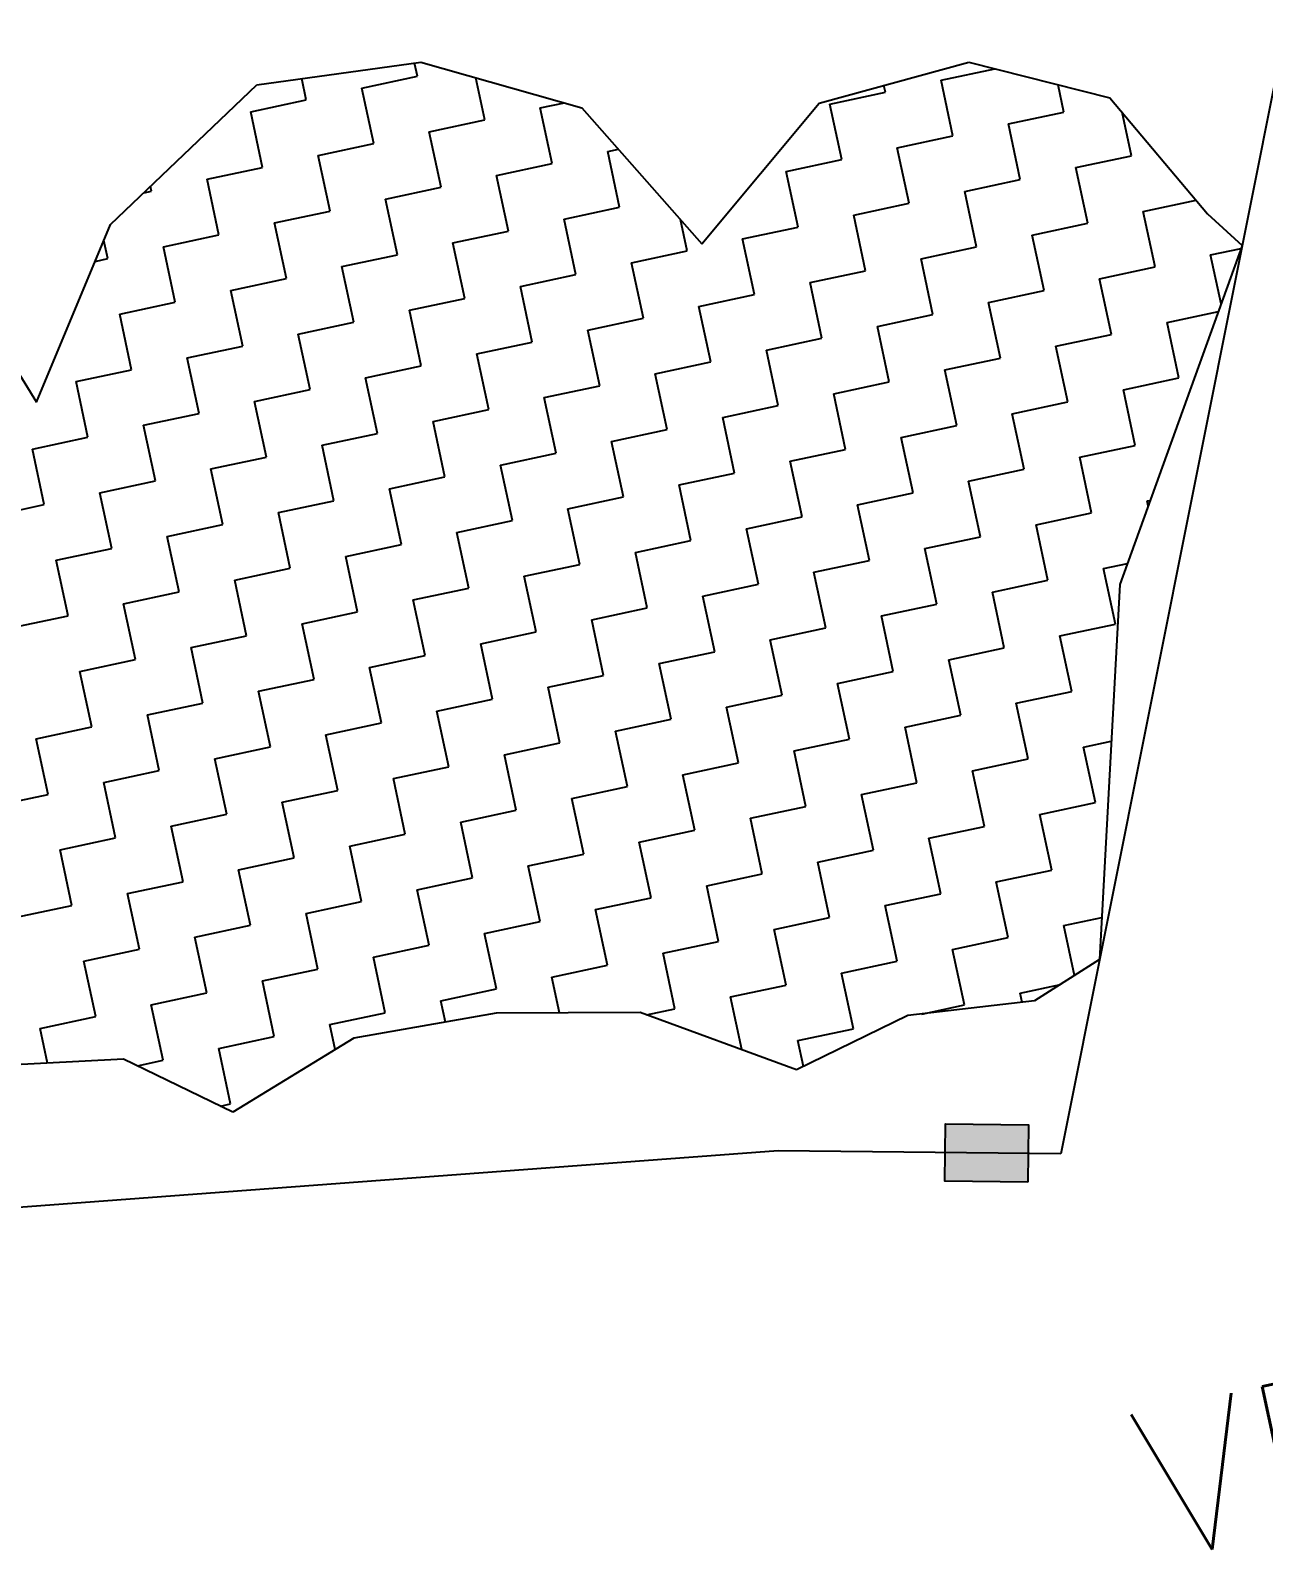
# Model space of a CAD drawing. Header units: metres. Extents: x 291285 to 296393, y 1982985 to 1990470.
# Drawn here: x 294333.2 to 294544.7, y 1988552.5 to 1988812.9 of the extents above; entities that cross this region are included whole.
import ezdxf

# ---------------------------------------------------------------- set-up
doc = ezdxf.new("R2010")
doc.units = ezdxf.units.M
for name, color, linetype in [('POLY_HATCH', 12, 'Continuous'), ('TEXT_MAPOUT', 7, 'Continuous'), ('V_BOUND_LINE', 7, 'Continuous')]:
    doc.layers.add(name, color=color, linetype=linetype)
doc.styles.get("Standard").update_dxf_attribs({"font": 'simplex.shx'})

msp = doc.modelspace()

# ---------------------------------------------------------------- hatches: boundary and pattern name
msp.add_hatch(color=256).paths.add_polyline_path([(294490.13, 1988625.51), (294490.03, 1988615.67), (294504.26, 1988615.53), (294504.36, 1988625.37)])

# ---------------------------------------------------------------- linework, layer by layer
msp.add_lwpolyline([(294504.26, 1988615.53), (294490.03, 1988615.67), (294490.13, 1988625.51), (294504.36, 1988625.37)], close=True)
at = {"layer": 'POLY_HATCH'}
for p, q in [((294372.03, 1988803.59), (294400.18, 1988807.48)), ((294400.18, 1988807.48), (294427.77, 1988799.67)), ((294468.47, 1988800.46), (294494.12, 1988807.47)), ((294494.12, 1988807.47), (294518.3, 1988801.37)), ((294346.96, 1988779.64), (294372.03, 1988803.59)), ((294518.3, 1988801.37), (294535.05, 1988781.5)), ((294427.77, 1988799.67), (294448.32, 1988776.34)), ((294448.32, 1988776.34), (294468.47, 1988800.46)), ((294535.05, 1988781.5), (294540.98, 1988776.03)), ((294334.26, 1988749.19), (294346.96, 1988779.64)), ((294540.98, 1988776.03), (294519.98, 1988717.95)), ((294323.5, 1988766.69), (294334.26, 1988749.19)), ((294519.98, 1988717.95), (294516.55, 1988653.71)), ((294516.55, 1988653.71), (294505.37, 1988646.57)), ((294413.09, 1988644.5), (294388.7, 1988640.19)), ((294437.78, 1988644.6), (294413.09, 1988644.5)), ((294464.58, 1988634.8), (294437.78, 1988644.6)), ((294505.37, 1988646.57), (294483.64, 1988644.06)), ((294483.64, 1988644.06), (294464.58, 1988634.8)), ((294388.7, 1988640.19), (294367.93, 1988627.52)), ((294349.21, 1988636.62), (294328.4, 1988635.51)), ((294367.93, 1988627.52), (294349.21, 1988636.62))]:
    msp.add_line(p, q, dxfattribs=at)
at = {"layer": 'POLY_HATCH', "linetype": 'Continuous'}
for p, q in [((294399.57, 1988805.07), (294399.09, 1988807.33)), ((294399.57, 1988805.07), (294399.09, 1988807.33)), ((294489.35, 1988804.37), (294498.58, 1988806.34)), ((294489.35, 1988804.37), (294498.58, 1988806.34)), ((294380.53, 1988801), (294379.74, 1988804.65)), ((294380.53, 1988801), (294379.74, 1988804.65)), ((294390.05, 1988803.04), (294399.57, 1988805.07)), ((294390.05, 1988803.04), (294399.57, 1988805.07)), ((294411.13, 1988797.59), (294409.58, 1988804.82)), ((294411.13, 1988797.59), (294409.58, 1988804.82)), ((294479.82, 1988802.33), (294479.57, 1988803.49)), ((294479.82, 1988802.33), (294479.57, 1988803.49)), ((294491.38, 1988794.85), (294489.35, 1988804.37)), ((294491.38, 1988794.85), (294489.35, 1988804.37)), ((294510.43, 1988798.92), (294509.42, 1988803.61)), ((294510.43, 1988798.92), (294509.42, 1988803.61)), ((294371, 1988798.96), (294380.53, 1988801)), ((294371, 1988798.96), (294380.53, 1988801)), ((294392.09, 1988793.51), (294390.05, 1988803.04)), ((294392.09, 1988793.51), (294390.05, 1988803.04)), ((294420.65, 1988799.63), (294424.8, 1988800.51)), ((294420.65, 1988799.63), (294424.8, 1988800.51)), ((294470.3, 1988800.29), (294479.82, 1988802.33)), ((294470.3, 1988800.29), (294479.82, 1988802.33)), ((294373.04, 1988789.44), (294371, 1988798.96)), ((294373.04, 1988789.44), (294371, 1988798.96)), ((294422.69, 1988790.1), (294420.65, 1988799.63)), ((294422.69, 1988790.1), (294420.65, 1988799.63)), ((294472.34, 1988790.77), (294470.3, 1988800.29)), ((294472.34, 1988790.77), (294470.3, 1988800.29)), ((294500.9, 1988796.88), (294510.43, 1988798.92)), ((294500.9, 1988796.88), (294510.43, 1988798.92)), ((294521.99, 1988791.44), (294520.39, 1988798.88)), ((294521.99, 1988791.44), (294520.39, 1988798.88)), ((294401.61, 1988795.55), (294411.13, 1988797.59)), ((294401.61, 1988795.55), (294411.13, 1988797.59)), ((294403.65, 1988786.03), (294401.61, 1988795.55)), ((294403.65, 1988786.03), (294401.61, 1988795.55)), ((294502.94, 1988787.36), (294500.9, 1988796.88)), ((294502.94, 1988787.36), (294500.9, 1988796.88)), ((294382.56, 1988791.48), (294392.09, 1988793.51)), ((294382.56, 1988791.48), (294392.09, 1988793.51)), ((294481.86, 1988792.81), (294491.38, 1988794.85)), ((294481.86, 1988792.81), (294491.38, 1988794.85)), ((294483.9, 1988783.29), (294481.86, 1988792.81)), ((294483.9, 1988783.29), (294481.86, 1988792.81)), ((294384.6, 1988781.95), (294382.56, 1988791.48)), ((294384.6, 1988781.95), (294382.56, 1988791.48)), ((294413.17, 1988788.07), (294422.69, 1988790.1)), ((294413.17, 1988788.07), (294422.69, 1988790.1)), ((294432.21, 1988792.14), (294434.06, 1988792.54)), ((294432.21, 1988792.14), (294434.06, 1988792.54)), ((294434.25, 1988782.62), (294432.21, 1988792.14)), ((294434.25, 1988782.62), (294432.21, 1988792.14)), ((294462.82, 1988788.73), (294472.34, 1988790.77)), ((294462.82, 1988788.73), (294472.34, 1988790.77)), ((294512.46, 1988789.4), (294521.99, 1988791.44)), ((294512.46, 1988789.4), (294521.99, 1988791.44)), ((294363.52, 1988787.4), (294373.04, 1988789.44)), ((294363.52, 1988787.4), (294373.04, 1988789.44)), ((294415.21, 1988778.54), (294413.17, 1988788.07)), ((294415.21, 1988778.54), (294413.17, 1988788.07)), ((294464.85, 1988779.21), (294462.82, 1988788.73)), ((294464.85, 1988779.21), (294462.82, 1988788.73)), ((294514.5, 1988779.88), (294512.46, 1988789.4)), ((294514.5, 1988779.88), (294512.46, 1988789.4)), ((294352.66, 1988785.08), (294354, 1988785.36)), ((294352.66, 1988785.08), (294354, 1988785.36)), ((294354, 1988785.36), (294353.82, 1988786.19)), ((294354, 1988785.36), (294353.82, 1988786.19)), ((294365.56, 1988777.88), (294363.52, 1988787.4)), ((294365.56, 1988777.88), (294363.52, 1988787.4)), ((294394.12, 1988783.99), (294403.65, 1988786.03)), ((294394.12, 1988783.99), (294403.65, 1988786.03)), ((294493.42, 1988785.32), (294502.94, 1988787.36)), ((294493.42, 1988785.32), (294502.94, 1988787.36)), ((294495.46, 1988775.8), (294493.42, 1988785.32)), ((294495.46, 1988775.8), (294493.42, 1988785.32)), ((294396.16, 1988774.47), (294394.12, 1988783.99)), ((294396.16, 1988774.47), (294394.12, 1988783.99)), ((294424.73, 1988780.58), (294434.25, 1988782.62)), ((294424.73, 1988780.58), (294434.25, 1988782.62)), ((294474.38, 1988781.25), (294483.9, 1988783.29)), ((294474.38, 1988781.25), (294483.9, 1988783.29)), ((294524.02, 1988781.91), (294533.07, 1988783.85)), ((294524.02, 1988781.91), (294533.07, 1988783.85)), ((294375.08, 1988779.92), (294384.6, 1988781.95)), ((294375.08, 1988779.92), (294384.6, 1988781.95)), ((294377.12, 1988770.39), (294375.08, 1988779.92)), ((294377.12, 1988770.39), (294375.08, 1988779.92)), ((294426.77, 1988771.06), (294424.73, 1988780.58)), ((294426.77, 1988771.06), (294424.73, 1988780.58)), ((294445.81, 1988775.14), (294444.66, 1988780.49)), ((294445.81, 1988775.14), (294444.66, 1988780.49)), ((294476.41, 1988771.73), (294474.38, 1988781.25)), ((294476.41, 1988771.73), (294474.38, 1988781.25)), ((294504.98, 1988777.84), (294514.5, 1988779.88)), ((294504.98, 1988777.84), (294514.5, 1988779.88)), ((294526.06, 1988772.39), (294524.02, 1988781.91)), ((294526.06, 1988772.39), (294524.02, 1988781.91)), ((294356.03, 1988775.84), (294365.56, 1988777.88)), ((294356.03, 1988775.84), (294365.56, 1988777.88)), ((294405.68, 1988776.51), (294415.21, 1988778.54)), ((294405.68, 1988776.51), (294415.21, 1988778.54)), ((294455.33, 1988777.17), (294464.85, 1988779.21)), ((294455.33, 1988777.17), (294464.85, 1988779.21)), ((294457.37, 1988767.65), (294455.33, 1988777.17)), ((294457.37, 1988767.65), (294455.33, 1988777.17)), ((294507.02, 1988768.32), (294504.98, 1988777.84)), ((294507.02, 1988768.32), (294504.98, 1988777.84)), ((294346.51, 1988773.8), (294345.84, 1988776.94)), ((294346.51, 1988773.8), (294345.84, 1988776.94)), ((294358.07, 1988766.32), (294356.03, 1988775.84)), ((294358.07, 1988766.32), (294356.03, 1988775.84)), ((294386.64, 1988772.43), (294396.16, 1988774.47)), ((294386.64, 1988772.43), (294396.16, 1988774.47)), ((294407.72, 1988766.98), (294405.68, 1988776.51)), ((294407.72, 1988766.98), (294405.68, 1988776.51)), ((294436.29, 1988773.1), (294445.81, 1988775.14)), ((294436.29, 1988773.1), (294445.81, 1988775.14)), ((294485.94, 1988773.76), (294495.46, 1988775.8)), ((294485.94, 1988773.76), (294495.46, 1988775.8)), ((294535.58, 1988774.43), (294540.8, 1988775.55)), ((294535.58, 1988774.43), (294540.8, 1988775.55)), ((294344.34, 1988773.34), (294346.51, 1988773.8)), ((294344.34, 1988773.34), (294346.51, 1988773.8)), ((294388.68, 1988762.91), (294386.64, 1988772.43)), ((294388.68, 1988762.91), (294386.64, 1988772.43)), ((294438.33, 1988763.58), (294436.29, 1988773.1)), ((294438.33, 1988763.58), (294436.29, 1988773.1)), ((294487.97, 1988764.24), (294485.94, 1988773.76)), ((294487.97, 1988764.24), (294485.94, 1988773.76)), ((294516.54, 1988770.35), (294526.06, 1988772.39)), ((294516.54, 1988770.35), (294526.06, 1988772.39)), ((294537.37, 1988766.07), (294535.58, 1988774.43)), ((294537.37, 1988766.07), (294535.58, 1988774.43)), ((294367.59, 1988768.36), (294377.12, 1988770.39)), ((294367.59, 1988768.36), (294377.12, 1988770.39)), ((294417.24, 1988769.02), (294426.77, 1988771.06)), ((294417.24, 1988769.02), (294426.77, 1988771.06)), ((294466.89, 1988769.69), (294476.41, 1988771.73)), ((294466.89, 1988769.69), (294476.41, 1988771.73)), ((294468.93, 1988760.17), (294466.89, 1988769.69)), ((294468.93, 1988760.17), (294466.89, 1988769.69)), ((294518.58, 1988760.83), (294516.54, 1988770.35)), ((294518.58, 1988760.83), (294516.54, 1988770.35)), ((294369.63, 1988758.83), (294367.59, 1988768.36)), ((294369.63, 1988758.83), (294367.59, 1988768.36)), ((294398.2, 1988764.95), (294407.72, 1988766.98)), ((294398.2, 1988764.95), (294407.72, 1988766.98)), ((294419.28, 1988759.5), (294417.24, 1988769.02)), ((294419.28, 1988759.5), (294417.24, 1988769.02)), ((294447.85, 1988765.61), (294457.37, 1988767.65)), ((294447.85, 1988765.61), (294457.37, 1988767.65)), ((294497.5, 1988766.28), (294507.02, 1988768.32)), ((294497.5, 1988766.28), (294507.02, 1988768.32)), ((294348.55, 1988764.28), (294358.07, 1988766.32)), ((294348.55, 1988764.28), (294358.07, 1988766.32)), ((294350.59, 1988754.76), (294348.55, 1988764.28)), ((294350.59, 1988754.76), (294348.55, 1988764.28)), ((294400.24, 1988755.42), (294398.2, 1988764.95)), ((294400.24, 1988755.42), (294398.2, 1988764.95)), ((294449.89, 1988756.09), (294447.85, 1988765.61)), ((294449.89, 1988756.09), (294447.85, 1988765.61)), ((294478.45, 1988762.2), (294487.97, 1988764.24)), ((294478.45, 1988762.2), (294487.97, 1988764.24)), ((294499.53, 1988756.76), (294497.5, 1988766.28)), ((294499.53, 1988756.76), (294497.5, 1988766.28)), ((294528.1, 1988762.87), (294536.9, 1988764.75)), ((294528.1, 1988762.87), (294536.9, 1988764.75)), ((294379.15, 1988760.87), (294388.68, 1988762.91)), ((294379.15, 1988760.87), (294388.68, 1988762.91)), ((294428.8, 1988761.54), (294438.33, 1988763.58)), ((294428.8, 1988761.54), (294438.33, 1988763.58)), ((294430.84, 1988752.02), (294428.8, 1988761.54)), ((294430.84, 1988752.02), (294428.8, 1988761.54)), ((294480.49, 1988752.68), (294478.45, 1988762.2)), ((294480.49, 1988752.68), (294478.45, 1988762.2)), ((294530.14, 1988753.35), (294528.1, 1988762.87)), ((294530.14, 1988753.35), (294528.1, 1988762.87)), ((294381.19, 1988751.35), (294379.15, 1988760.87)), ((294381.19, 1988751.35), (294379.15, 1988760.87)), ((294409.76, 1988757.46), (294419.28, 1988759.5)), ((294409.76, 1988757.46), (294419.28, 1988759.5)), ((294459.41, 1988758.13), (294468.93, 1988760.17)), ((294459.41, 1988758.13), (294468.93, 1988760.17)), ((294509.06, 1988758.79), (294518.58, 1988760.83)), ((294509.06, 1988758.79), (294518.58, 1988760.83)), ((294360.11, 1988756.8), (294369.63, 1988758.83)), ((294360.11, 1988756.8), (294369.63, 1988758.83)), ((294362.15, 1988747.27), (294360.11, 1988756.8)), ((294362.15, 1988747.27), (294360.11, 1988756.8)), ((294411.8, 1988747.94), (294409.76, 1988757.46)), ((294411.8, 1988747.94), (294409.76, 1988757.46)), ((294461.44, 1988748.61), (294459.41, 1988758.13)), ((294461.44, 1988748.61), (294459.41, 1988758.13)), ((294490.01, 1988754.72), (294499.53, 1988756.76)), ((294490.01, 1988754.72), (294499.53, 1988756.76)), ((294511.09, 1988749.27), (294509.06, 1988758.79)), ((294511.09, 1988749.27), (294509.06, 1988758.79)), ((294341.07, 1988752.72), (294350.59, 1988754.76)), ((294341.07, 1988752.72), (294350.59, 1988754.76)), ((294390.71, 1988753.39), (294400.24, 1988755.42)), ((294390.71, 1988753.39), (294400.24, 1988755.42)), ((294440.36, 1988754.05), (294449.89, 1988756.09)), ((294440.36, 1988754.05), (294449.89, 1988756.09)), ((294442.4, 1988744.53), (294440.36, 1988754.05)), ((294442.4, 1988744.53), (294440.36, 1988754.05)), ((294492.05, 1988745.2), (294490.01, 1988754.72)), ((294492.05, 1988745.2), (294490.01, 1988754.72)), ((294343.1, 1988743.2), (294341.07, 1988752.72)), ((294343.1, 1988743.2), (294341.07, 1988752.72)), ((294371.67, 1988749.31), (294381.19, 1988751.35)), ((294371.67, 1988749.31), (294381.19, 1988751.35)), ((294392.75, 1988743.86), (294390.71, 1988753.39)), ((294392.75, 1988743.86), (294390.71, 1988753.39)), ((294421.32, 1988749.98), (294430.84, 1988752.02)), ((294421.32, 1988749.98), (294430.84, 1988752.02)), ((294470.97, 1988750.64), (294480.49, 1988752.68)), ((294470.97, 1988750.64), (294480.49, 1988752.68)), ((294520.62, 1988751.31), (294530.14, 1988753.35)), ((294520.62, 1988751.31), (294530.14, 1988753.35)), ((294522.65, 1988741.79), (294520.62, 1988751.31)), ((294522.65, 1988741.79), (294520.62, 1988751.31)), ((294373.71, 1988739.79), (294371.67, 1988749.31)), ((294373.71, 1988739.79), (294371.67, 1988749.31)), ((294423.36, 1988740.46), (294421.32, 1988749.98)), ((294423.36, 1988740.46), (294421.32, 1988749.98)), ((294451.92, 1988746.57), (294461.44, 1988748.61)), ((294451.92, 1988746.57), (294461.44, 1988748.61)), ((294473, 1988741.12), (294470.97, 1988750.64)), ((294473, 1988741.12), (294470.97, 1988750.64)), ((294501.57, 1988747.23), (294511.09, 1988749.27)), ((294501.57, 1988747.23), (294511.09, 1988749.27)), ((294352.63, 1988745.24), (294362.15, 1988747.27)), ((294352.63, 1988745.24), (294362.15, 1988747.27)), ((294402.27, 1988745.9), (294411.8, 1988747.94)), ((294402.27, 1988745.9), (294411.8, 1988747.94)), ((294404.31, 1988736.38), (294402.27, 1988745.9)), ((294404.31, 1988736.38), (294402.27, 1988745.9)), ((294453.96, 1988737.05), (294451.92, 1988746.57)), ((294453.96, 1988737.05), (294451.92, 1988746.57)), ((294503.61, 1988737.71), (294501.57, 1988747.23)), ((294503.61, 1988737.71), (294501.57, 1988747.23)), ((294354.66, 1988735.71), (294352.63, 1988745.24)), ((294354.66, 1988735.71), (294352.63, 1988745.24)), ((294383.23, 1988741.83), (294392.75, 1988743.86)), ((294383.23, 1988741.83), (294392.75, 1988743.86)), ((294432.88, 1988742.49), (294442.4, 1988744.53)), ((294432.88, 1988742.49), (294442.4, 1988744.53)), ((294482.53, 1988743.16), (294492.05, 1988745.2)), ((294482.53, 1988743.16), (294492.05, 1988745.2)), ((294333.58, 1988741.16), (294343.1, 1988743.2)), ((294333.58, 1988741.16), (294343.1, 1988743.2)), ((294335.62, 1988731.64), (294333.58, 1988741.16)), ((294335.62, 1988731.64), (294333.58, 1988741.16)), ((294385.27, 1988732.3), (294383.23, 1988741.83)), ((294385.27, 1988732.3), (294383.23, 1988741.83)), ((294434.92, 1988732.97), (294432.88, 1988742.49)), ((294434.92, 1988732.97), (294432.88, 1988742.49)), ((294463.48, 1988739.08), (294473, 1988741.12)), ((294463.48, 1988739.08), (294473, 1988741.12)), ((294484.56, 1988733.64), (294482.53, 1988743.16)), ((294484.56, 1988733.64), (294482.53, 1988743.16)), ((294513.13, 1988739.75), (294522.65, 1988741.79)), ((294513.13, 1988739.75), (294522.65, 1988741.79)), ((294364.19, 1988737.75), (294373.71, 1988739.79)), ((294364.19, 1988737.75), (294373.71, 1988739.79)), ((294413.83, 1988738.42), (294423.36, 1988740.46)), ((294413.83, 1988738.42), (294423.36, 1988740.46)), ((294415.87, 1988728.9), (294413.83, 1988738.42)), ((294415.87, 1988728.9), (294413.83, 1988738.42)), ((294465.52, 1988729.56), (294463.48, 1988739.08)), ((294465.52, 1988729.56), (294463.48, 1988739.08)), ((294515.17, 1988730.23), (294513.13, 1988739.75)), ((294515.17, 1988730.23), (294513.13, 1988739.75)), ((294345.14, 1988733.68), (294354.66, 1988735.71)), ((294345.14, 1988733.68), (294354.66, 1988735.71)), ((294366.22, 1988728.23), (294364.19, 1988737.75)), ((294366.22, 1988728.23), (294364.19, 1988737.75)), ((294394.79, 1988734.34), (294404.31, 1988736.38)), ((294394.79, 1988734.34), (294404.31, 1988736.38)), ((294444.44, 1988735.01), (294453.96, 1988737.05)), ((294444.44, 1988735.01), (294453.96, 1988737.05)), ((294494.09, 1988735.68), (294503.61, 1988737.71)), ((294494.09, 1988735.68), (294503.61, 1988737.71)), ((294496.12, 1988726.15), (294494.09, 1988735.68)), ((294496.12, 1988726.15), (294494.09, 1988735.68)), ((294347.18, 1988724.15), (294345.14, 1988733.68)), ((294347.18, 1988724.15), (294345.14, 1988733.68)), ((294396.83, 1988724.82), (294394.79, 1988734.34)), ((294396.83, 1988724.82), (294394.79, 1988734.34)), ((294425.39, 1988730.93), (294434.92, 1988732.97)), ((294425.39, 1988730.93), (294434.92, 1988732.97)), ((294446.48, 1988725.49), (294444.44, 1988735.01)), ((294446.48, 1988725.49), (294444.44, 1988735.01)), ((294475.04, 1988731.6), (294484.56, 1988733.64)), ((294475.04, 1988731.6), (294484.56, 1988733.64)), ((294326.1, 1988729.6), (294335.62, 1988731.64)), ((294326.1, 1988729.6), (294335.62, 1988731.64)), ((294375.75, 1988730.27), (294385.27, 1988732.3)), ((294375.75, 1988730.27), (294385.27, 1988732.3)), ((294377.78, 1988720.74), (294375.75, 1988730.27)), ((294377.78, 1988720.74), (294375.75, 1988730.27)), ((294427.43, 1988721.41), (294425.39, 1988730.93)), ((294427.43, 1988721.41), (294425.39, 1988730.93)), ((294477.08, 1988722.08), (294475.04, 1988731.6)), ((294477.08, 1988722.08), (294475.04, 1988731.6)), ((294505.65, 1988728.19), (294515.17, 1988730.23)), ((294505.65, 1988728.19), (294515.17, 1988730.23)), ((294524.69, 1988732.27), (294525.2, 1988732.37)), ((294524.69, 1988732.27), (294525.2, 1988732.37)), ((294524.86, 1988731.45), (294524.69, 1988732.27)), ((294524.86, 1988731.45), (294524.69, 1988732.27)), ((294356.7, 1988726.19), (294366.22, 1988728.23)), ((294356.7, 1988726.19), (294366.22, 1988728.23)), ((294406.35, 1988726.86), (294415.87, 1988728.9)), ((294406.35, 1988726.86), (294415.87, 1988728.9)), ((294456, 1988727.52), (294465.52, 1988729.56)), ((294456, 1988727.52), (294465.52, 1988729.56)), ((294507.68, 1988718.67), (294505.65, 1988728.19)), ((294507.68, 1988718.67), (294505.65, 1988728.19)), ((294358.74, 1988716.67), (294356.7, 1988726.19)), ((294358.74, 1988716.67), (294356.7, 1988726.19)), ((294408.39, 1988717.34), (294406.35, 1988726.86)), ((294408.39, 1988717.34), (294406.35, 1988726.86)), ((294436.95, 1988723.45), (294446.48, 1988725.49)), ((294436.95, 1988723.45), (294446.48, 1988725.49)), ((294458.04, 1988718), (294456, 1988727.52)), ((294458.04, 1988718), (294456, 1988727.52)), ((294486.6, 1988724.12), (294496.12, 1988726.15)), ((294486.6, 1988724.12), (294496.12, 1988726.15)), ((294337.66, 1988722.12), (294347.18, 1988724.15)), ((294337.66, 1988722.12), (294347.18, 1988724.15)), ((294387.31, 1988722.78), (294396.83, 1988724.82)), ((294387.31, 1988722.78), (294396.83, 1988724.82)), ((294389.34, 1988713.26), (294387.31, 1988722.78)), ((294389.34, 1988713.26), (294387.31, 1988722.78)), ((294438.99, 1988713.93), (294436.95, 1988723.45)), ((294438.99, 1988713.93), (294436.95, 1988723.45)), ((294488.64, 1988714.59), (294486.6, 1988724.12)), ((294488.64, 1988714.59), (294486.6, 1988724.12)), ((294339.69, 1988712.59), (294337.66, 1988722.12)), ((294339.69, 1988712.59), (294337.66, 1988722.12)), ((294368.26, 1988718.71), (294377.78, 1988720.74)), ((294368.26, 1988718.71), (294377.78, 1988720.74)), ((294417.91, 1988719.37), (294427.43, 1988721.41)), ((294417.91, 1988719.37), (294427.43, 1988721.41)), ((294467.56, 1988720.04), (294477.08, 1988722.08)), ((294467.56, 1988720.04), (294477.08, 1988722.08)), ((294469.6, 1988710.52), (294467.56, 1988720.04)), ((294469.6, 1988710.52), (294467.56, 1988720.04)), ((294517.21, 1988720.71), (294521.3, 1988721.58)), ((294517.21, 1988720.71), (294521.3, 1988721.58)), ((294519.24, 1988711.18), (294517.21, 1988720.71)), ((294519.24, 1988711.18), (294517.21, 1988720.71)), ((294370.3, 1988709.18), (294368.26, 1988718.71)), ((294370.3, 1988709.18), (294368.26, 1988718.71)), ((294398.87, 1988715.3), (294408.39, 1988717.34)), ((294398.87, 1988715.3), (294408.39, 1988717.34)), ((294419.95, 1988709.85), (294417.91, 1988719.37)), ((294419.95, 1988709.85), (294417.91, 1988719.37)), ((294448.51, 1988715.96), (294458.04, 1988718)), ((294448.51, 1988715.96), (294458.04, 1988718)), ((294498.16, 1988716.63), (294507.68, 1988718.67)), ((294498.16, 1988716.63), (294507.68, 1988718.67)), ((294349.22, 1988714.63), (294358.74, 1988716.67)), ((294349.22, 1988714.63), (294358.74, 1988716.67)), ((294351.25, 1988705.11), (294349.22, 1988714.63)), ((294351.25, 1988705.11), (294349.22, 1988714.63)), ((294400.9, 1988705.78), (294398.87, 1988715.3)), ((294400.9, 1988705.78), (294398.87, 1988715.3)), ((294450.55, 1988706.44), (294448.51, 1988715.96)), ((294450.55, 1988706.44), (294448.51, 1988715.96)), ((294479.12, 1988712.56), (294488.64, 1988714.59)), ((294479.12, 1988712.56), (294488.64, 1988714.59)), ((294500.2, 1988707.11), (294498.16, 1988716.63)), ((294500.2, 1988707.11), (294498.16, 1988716.63)), ((294330.17, 1988710.56), (294339.69, 1988712.59)), ((294330.17, 1988710.56), (294339.69, 1988712.59)), ((294379.82, 1988711.22), (294389.34, 1988713.26)), ((294379.82, 1988711.22), (294389.34, 1988713.26)), ((294429.47, 1988711.89), (294438.99, 1988713.93)), ((294429.47, 1988711.89), (294438.99, 1988713.93)), ((294481.16, 1988703.03), (294479.12, 1988712.56)), ((294481.16, 1988703.03), (294479.12, 1988712.56)), ((294381.86, 1988701.7), (294379.82, 1988711.22)), ((294381.86, 1988701.7), (294379.82, 1988711.22)), ((294410.43, 1988707.81), (294419.95, 1988709.85)), ((294410.43, 1988707.81), (294419.95, 1988709.85)), ((294431.51, 1988702.37), (294429.47, 1988711.89)), ((294431.51, 1988702.37), (294429.47, 1988711.89)), ((294460.07, 1988708.48), (294469.6, 1988710.52)), ((294460.07, 1988708.48), (294469.6, 1988710.52)), ((294509.72, 1988709.15), (294519.24, 1988711.18)), ((294509.72, 1988709.15), (294519.24, 1988711.18)), ((294360.78, 1988707.15), (294370.3, 1988709.18)), ((294360.78, 1988707.15), (294370.3, 1988709.18)), ((294362.81, 1988697.62), (294360.78, 1988707.15)), ((294362.81, 1988697.62), (294360.78, 1988707.15)), ((294412.46, 1988698.29), (294410.43, 1988707.81)), ((294412.46, 1988698.29), (294410.43, 1988707.81)), ((294462.11, 1988698.96), (294460.07, 1988708.48)), ((294462.11, 1988698.96), (294460.07, 1988708.48)), ((294490.68, 1988705.07), (294500.2, 1988707.11)), ((294490.68, 1988705.07), (294500.2, 1988707.11)), ((294511.76, 1988699.62), (294509.72, 1988709.15)), ((294511.76, 1988699.62), (294509.72, 1988709.15)), ((294341.73, 1988703.07), (294351.25, 1988705.11)), ((294341.73, 1988703.07), (294351.25, 1988705.11)), ((294391.38, 1988703.74), (294400.9, 1988705.78)), ((294391.38, 1988703.74), (294400.9, 1988705.78)), ((294441.03, 1988704.4), (294450.55, 1988706.44)), ((294441.03, 1988704.4), (294450.55, 1988706.44)), ((294443.07, 1988694.88), (294441.03, 1988704.4)), ((294443.07, 1988694.88), (294441.03, 1988704.4)), ((294492.72, 1988695.55), (294490.68, 1988705.07)), ((294492.72, 1988695.55), (294490.68, 1988705.07)), ((294343.77, 1988693.55), (294341.73, 1988703.07)), ((294343.77, 1988693.55), (294341.73, 1988703.07)), ((294372.34, 1988699.66), (294381.86, 1988701.7)), ((294372.34, 1988699.66), (294381.86, 1988701.7)), ((294393.42, 1988694.22), (294391.38, 1988703.74)), ((294393.42, 1988694.22), (294391.38, 1988703.74)), ((294421.98, 1988700.33), (294431.51, 1988702.37)), ((294421.98, 1988700.33), (294431.51, 1988702.37)), ((294471.63, 1988701), (294481.16, 1988703.03)), ((294471.63, 1988701), (294481.16, 1988703.03)), ((294374.37, 1988690.14), (294372.34, 1988699.66)), ((294374.37, 1988690.14), (294372.34, 1988699.66)), ((294424.02, 1988690.81), (294421.98, 1988700.33)), ((294424.02, 1988690.81), (294421.98, 1988700.33)), ((294452.59, 1988696.92), (294462.11, 1988698.96)), ((294452.59, 1988696.92), (294462.11, 1988698.96)), ((294473.67, 1988691.47), (294471.63, 1988701)), ((294473.67, 1988691.47), (294471.63, 1988701)), ((294502.24, 1988697.59), (294511.76, 1988699.62)), ((294502.24, 1988697.59), (294511.76, 1988699.62)), ((294353.29, 1988695.59), (294362.81, 1988697.62)), ((294353.29, 1988695.59), (294362.81, 1988697.62)), ((294402.94, 1988696.25), (294412.46, 1988698.29)), ((294402.94, 1988696.25), (294412.46, 1988698.29)), ((294454.63, 1988687.4), (294452.59, 1988696.92)), ((294454.63, 1988687.4), (294452.59, 1988696.92)), ((294504.28, 1988688.06), (294502.24, 1988697.59)), ((294504.28, 1988688.06), (294502.24, 1988697.59)), ((294355.33, 1988686.07), (294353.29, 1988695.59)), ((294355.33, 1988686.07), (294353.29, 1988695.59)), ((294383.9, 1988692.18), (294393.42, 1988694.22)), ((294383.9, 1988692.18), (294393.42, 1988694.22)), ((294404.98, 1988686.73), (294402.94, 1988696.25)), ((294404.98, 1988686.73), (294402.94, 1988696.25)), ((294433.54, 1988692.84), (294443.07, 1988694.88)), ((294433.54, 1988692.84), (294443.07, 1988694.88)), ((294483.19, 1988693.51), (294492.72, 1988695.55)), ((294483.19, 1988693.51), (294492.72, 1988695.55)), ((294334.25, 1988691.51), (294343.77, 1988693.55)), ((294334.25, 1988691.51), (294343.77, 1988693.55)), ((294336.29, 1988681.99), (294334.25, 1988691.51)), ((294336.29, 1988681.99), (294334.25, 1988691.51)), ((294385.93, 1988682.66), (294383.9, 1988692.18)), ((294385.93, 1988682.66), (294383.9, 1988692.18)), ((294435.58, 1988683.32), (294433.54, 1988692.84)), ((294435.58, 1988683.32), (294433.54, 1988692.84)), ((294464.15, 1988689.44), (294473.67, 1988691.47)), ((294464.15, 1988689.44), (294473.67, 1988691.47)), ((294485.23, 1988683.99), (294483.19, 1988693.51)), ((294485.23, 1988683.99), (294483.19, 1988693.51)), ((294364.85, 1988688.1), (294374.37, 1988690.14)), ((294364.85, 1988688.1), (294374.37, 1988690.14)), ((294414.5, 1988688.77), (294424.02, 1988690.81)), ((294414.5, 1988688.77), (294424.02, 1988690.81)), ((294416.54, 1988679.25), (294414.5, 1988688.77)), ((294416.54, 1988679.25), (294414.5, 1988688.77)), ((294466.19, 1988679.91), (294464.15, 1988689.44)), ((294466.19, 1988679.91), (294464.15, 1988689.44)), ((294513.8, 1988690.1), (294518.55, 1988691.12)), ((294513.8, 1988690.1), (294518.55, 1988691.12)), ((294515.84, 1988680.58), (294513.8, 1988690.1)), ((294515.84, 1988680.58), (294513.8, 1988690.1)), ((294345.81, 1988684.03), (294355.33, 1988686.07)), ((294345.81, 1988684.03), (294355.33, 1988686.07)), ((294366.89, 1988678.58), (294364.85, 1988688.1)), ((294366.89, 1988678.58), (294364.85, 1988688.1)), ((294395.46, 1988684.69), (294404.98, 1988686.73)), ((294395.46, 1988684.69), (294404.98, 1988686.73)), ((294445.1, 1988685.36), (294454.63, 1988687.4)), ((294445.1, 1988685.36), (294454.63, 1988687.4)), ((294494.75, 1988686.03), (294504.28, 1988688.06)), ((294494.75, 1988686.03), (294504.28, 1988688.06)), ((294496.79, 1988676.5), (294494.75, 1988686.03)), ((294496.79, 1988676.5), (294494.75, 1988686.03)), ((294347.85, 1988674.51), (294345.81, 1988684.03)), ((294347.85, 1988674.51), (294345.81, 1988684.03)), ((294397.49, 1988675.17), (294395.46, 1988684.69)), ((294397.49, 1988675.17), (294395.46, 1988684.69)), ((294447.14, 1988675.84), (294445.1, 1988685.36)), ((294447.14, 1988675.84), (294445.1, 1988685.36)), ((294475.71, 1988681.95), (294485.23, 1988683.99)), ((294475.71, 1988681.95), (294485.23, 1988683.99)), ((294326.76, 1988679.95), (294336.29, 1988681.99)), ((294326.76, 1988679.95), (294336.29, 1988681.99)), ((294376.41, 1988680.62), (294385.93, 1988682.66)), ((294376.41, 1988680.62), (294385.93, 1988682.66)), ((294426.06, 1988681.28), (294435.58, 1988683.32)), ((294426.06, 1988681.28), (294435.58, 1988683.32)), ((294428.1, 1988671.76), (294426.06, 1988681.28)), ((294428.1, 1988671.76), (294426.06, 1988681.28)), ((294477.75, 1988672.43), (294475.71, 1988681.95)), ((294477.75, 1988672.43), (294475.71, 1988681.95)), ((294357.37, 1988676.54), (294366.89, 1988678.58)), ((294357.37, 1988676.54), (294366.89, 1988678.58)), ((294378.45, 1988671.1), (294376.41, 1988680.62)), ((294378.45, 1988671.1), (294376.41, 1988680.62)), ((294407.02, 1988677.21), (294416.54, 1988679.25)), ((294407.02, 1988677.21), (294416.54, 1988679.25)), ((294456.66, 1988677.88), (294466.19, 1988679.91)), ((294456.66, 1988677.88), (294466.19, 1988679.91)), ((294506.31, 1988678.54), (294515.84, 1988680.58)), ((294506.31, 1988678.54), (294515.84, 1988680.58)), ((294508.35, 1988669.02), (294506.31, 1988678.54)), ((294508.35, 1988669.02), (294506.31, 1988678.54)), ((294359.41, 1988667.02), (294357.37, 1988676.54)), ((294359.41, 1988667.02), (294357.37, 1988676.54)), ((294409.05, 1988667.69), (294407.02, 1988677.21)), ((294409.05, 1988667.69), (294407.02, 1988677.21)), ((294437.62, 1988673.8), (294447.14, 1988675.84)), ((294437.62, 1988673.8), (294447.14, 1988675.84)), ((294458.7, 1988668.35), (294456.66, 1988677.88)), ((294458.7, 1988668.35), (294456.66, 1988677.88)), ((294487.27, 1988674.47), (294496.79, 1988676.5)), ((294487.27, 1988674.47), (294496.79, 1988676.5)), ((294338.32, 1988672.47), (294347.85, 1988674.51)), ((294338.32, 1988672.47), (294347.85, 1988674.51)), ((294387.97, 1988673.13), (294397.49, 1988675.17)), ((294387.97, 1988673.13), (294397.49, 1988675.17)), ((294390.01, 1988663.61), (294387.97, 1988673.13)), ((294390.01, 1988663.61), (294387.97, 1988673.13)), ((294439.66, 1988664.28), (294437.62, 1988673.8)), ((294439.66, 1988664.28), (294437.62, 1988673.8)), ((294489.31, 1988664.94), (294487.27, 1988674.47)), ((294489.31, 1988664.94), (294487.27, 1988674.47)), ((294340.36, 1988662.95), (294338.32, 1988672.47)), ((294340.36, 1988662.95), (294338.32, 1988672.47)), ((294368.93, 1988669.06), (294378.45, 1988671.1)), ((294368.93, 1988669.06), (294378.45, 1988671.1)), ((294418.58, 1988669.72), (294428.1, 1988671.76)), ((294418.58, 1988669.72), (294428.1, 1988671.76)), ((294468.22, 1988670.39), (294477.75, 1988672.43)), ((294468.22, 1988670.39), (294477.75, 1988672.43)), ((294470.26, 1988660.87), (294468.22, 1988670.39)), ((294470.26, 1988660.87), (294468.22, 1988670.39)), ((294370.97, 1988659.54), (294368.93, 1988669.06)), ((294370.97, 1988659.54), (294368.93, 1988669.06)), ((294420.61, 1988660.2), (294418.58, 1988669.72)), ((294420.61, 1988660.2), (294418.58, 1988669.72)), ((294449.18, 1988666.32), (294458.7, 1988668.35)), ((294449.18, 1988666.32), (294458.7, 1988668.35)), ((294498.83, 1988666.98), (294508.35, 1988669.02)), ((294498.83, 1988666.98), (294508.35, 1988669.02)), ((294349.88, 1988664.98), (294359.41, 1988667.02)), ((294349.88, 1988664.98), (294359.41, 1988667.02)), ((294399.53, 1988665.65), (294409.05, 1988667.69)), ((294399.53, 1988665.65), (294409.05, 1988667.69)), ((294401.57, 1988656.13), (294399.53, 1988665.65)), ((294401.57, 1988656.13), (294399.53, 1988665.65)), ((294451.22, 1988656.79), (294449.18, 1988666.32)), ((294451.22, 1988656.79), (294449.18, 1988666.32)), ((294500.87, 1988657.46), (294498.83, 1988666.98)), ((294500.87, 1988657.46), (294498.83, 1988666.98)), ((294330.84, 1988660.91), (294340.36, 1988662.95)), ((294330.84, 1988660.91), (294340.36, 1988662.95)), ((294351.92, 1988655.46), (294349.88, 1988664.98)), ((294351.92, 1988655.46), (294349.88, 1988664.98)), ((294380.49, 1988661.57), (294390.01, 1988663.61)), ((294380.49, 1988661.57), (294390.01, 1988663.61)), ((294430.14, 1988662.24), (294439.66, 1988664.28)), ((294430.14, 1988662.24), (294439.66, 1988664.28)), ((294479.78, 1988662.91), (294489.31, 1988664.94)), ((294479.78, 1988662.91), (294489.31, 1988664.94)), ((294481.82, 1988653.38), (294479.78, 1988662.91)), ((294481.82, 1988653.38), (294479.78, 1988662.91)), ((294382.52, 1988652.05), (294380.49, 1988661.57)), ((294382.52, 1988652.05), (294380.49, 1988661.57)), ((294411.09, 1988658.16), (294420.61, 1988660.2)), ((294411.09, 1988658.16), (294420.61, 1988660.2)), ((294432.17, 1988652.72), (294430.14, 1988662.24)), ((294432.17, 1988652.72), (294430.14, 1988662.24)), ((294460.74, 1988658.83), (294470.26, 1988660.87)), ((294460.74, 1988658.83), (294470.26, 1988660.87)), ((294510.39, 1988659.5), (294516.93, 1988660.9)), ((294510.39, 1988659.5), (294516.93, 1988660.9)), ((294361.44, 1988657.5), (294370.97, 1988659.54)), ((294361.44, 1988657.5), (294370.97, 1988659.54)), ((294363.48, 1988647.98), (294361.44, 1988657.5)), ((294363.48, 1988647.98), (294361.44, 1988657.5)), ((294413.13, 1988648.64), (294411.09, 1988658.16)), ((294413.13, 1988648.64), (294411.09, 1988658.16)), ((294462.78, 1988649.31), (294460.74, 1988658.83)), ((294462.78, 1988649.31), (294460.74, 1988658.83)), ((294491.34, 1988655.42), (294500.87, 1988657.46)), ((294491.34, 1988655.42), (294500.87, 1988657.46)), ((294512.22, 1988650.95), (294510.39, 1988659.5)), ((294512.22, 1988650.95), (294510.39, 1988659.5)), ((294342.4, 1988653.42), (294351.92, 1988655.46)), ((294342.4, 1988653.42), (294351.92, 1988655.46)), ((294392.05, 1988654.09), (294401.57, 1988656.13)), ((294392.05, 1988654.09), (294401.57, 1988656.13)), ((294441.7, 1988654.76), (294451.22, 1988656.79)), ((294441.7, 1988654.76), (294451.22, 1988656.79)), ((294443.73, 1988645.23), (294441.7, 1988654.76)), ((294443.73, 1988645.23), (294441.7, 1988654.76)), ((294493.38, 1988645.9), (294491.34, 1988655.42)), ((294493.38, 1988645.9), (294491.34, 1988655.42)), ((294344.44, 1988643.9), (294342.4, 1988653.42)), ((294344.44, 1988643.9), (294342.4, 1988653.42)), ((294394.08, 1988644.57), (294392.05, 1988654.09)), ((294394.08, 1988644.57), (294392.05, 1988654.09)), ((294422.65, 1988650.68), (294432.17, 1988652.72)), ((294422.65, 1988650.68), (294432.17, 1988652.72)), ((294472.3, 1988651.35), (294481.82, 1988653.38)), ((294472.3, 1988651.35), (294481.82, 1988653.38)), ((294373, 1988650.01), (294382.52, 1988652.05)), ((294373, 1988650.01), (294382.52, 1988652.05)), ((294375.04, 1988640.49), (294373, 1988650.01)), ((294375.04, 1988640.49), (294373, 1988650.01)), ((294423.96, 1988644.54), (294422.65, 1988650.68)), ((294423.96, 1988644.54), (294422.65, 1988650.68)), ((294474.34, 1988641.82), (294472.3, 1988651.35)), ((294474.34, 1988641.82), (294472.3, 1988651.35)), ((294353.96, 1988645.94), (294363.48, 1988647.98)), ((294353.96, 1988645.94), (294363.48, 1988647.98)), ((294403.61, 1988646.61), (294413.13, 1988648.64)), ((294403.61, 1988646.61), (294413.13, 1988648.64)), ((294453.26, 1988647.27), (294462.78, 1988649.31)), ((294453.26, 1988647.27), (294462.78, 1988649.31)), ((294455.19, 1988638.23), (294453.26, 1988647.27)), ((294455.19, 1988638.23), (294453.26, 1988647.27)), ((294502.9, 1988647.94), (294509.83, 1988649.42)), ((294502.9, 1988647.94), (294509.83, 1988649.42)), ((294503.25, 1988646.33), (294502.9, 1988647.94)), ((294503.25, 1988646.33), (294502.9, 1988647.94)), ((294356, 1988636.42), (294353.96, 1988645.94)), ((294356, 1988636.42), (294353.96, 1988645.94)), ((294384.56, 1988642.53), (294394.08, 1988644.57)), ((294384.56, 1988642.53), (294394.08, 1988644.57)), ((294404.39, 1988642.96), (294403.61, 1988646.61)), ((294404.39, 1988642.96), (294403.61, 1988646.61)), ((294438.88, 1988644.2), (294443.73, 1988645.23)), ((294438.88, 1988644.2), (294443.73, 1988645.23)), ((294486.09, 1988644.34), (294493.38, 1988645.9)), ((294486.09, 1988644.34), (294493.38, 1988645.9)), ((294334.91, 1988641.86), (294344.44, 1988643.9)), ((294334.91, 1988641.86), (294344.44, 1988643.9)), ((294336.18, 1988635.93), (294334.91, 1988641.86)), ((294336.18, 1988635.93), (294334.91, 1988641.86)), ((294385.48, 1988638.23), (294384.56, 1988642.53)), ((294385.48, 1988638.23), (294384.56, 1988642.53)), ((294464.82, 1988639.79), (294474.34, 1988641.82)), ((294464.82, 1988639.79), (294474.34, 1988641.82)), ((294365.52, 1988638.45), (294375.04, 1988640.49)), ((294365.52, 1988638.45), (294375.04, 1988640.49)), ((294465.76, 1988635.37), (294464.82, 1988639.79)), ((294465.76, 1988635.37), (294464.82, 1988639.79)), ((294367.56, 1988628.93), (294365.52, 1988638.45)), ((294367.56, 1988628.93), (294365.52, 1988638.45)), ((294351.57, 1988635.47), (294356, 1988636.42)), ((294351.57, 1988635.47), (294356, 1988636.42)), ((294365.8, 1988628.56), (294367.56, 1988628.93)), ((294365.8, 1988628.56), (294367.56, 1988628.93))]:
    msp.add_line(p, q, dxfattribs=at)
at = {"layer": 'V_BOUND_LINE'}
for p, q in [((294548.34, 1988812.92), (294509.9, 1988620.4)), ((294461.42, 1988620.87), (294274.57, 1988606.97)), ((294509.9, 1988620.4), (294461.42, 1988620.87))]:
    msp.add_line(p, q, dxfattribs=at)

# ---------------------------------------------------------------- texts
at = {"layer": 'TEXT_MAPOUT'}
msp.add_text('VESWARI CHI SHIV', height=25.5584, rotation=12.0789, dxfattribs=at).set_placement((294526.22, 1988550.48))

doc.saveas('drawing.dxf')
